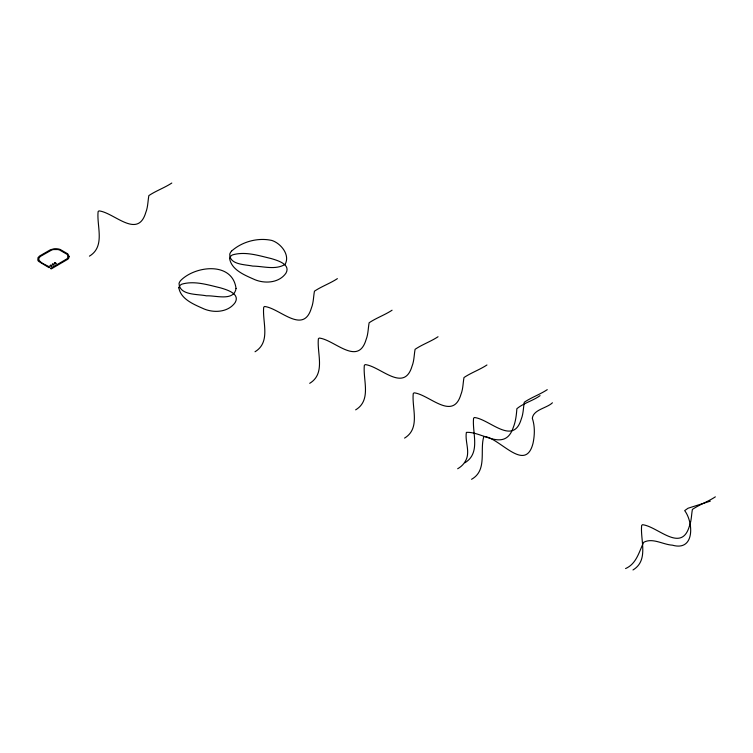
<?xml version="1.0" encoding="UTF-8"?>
<svg xmlns="http://www.w3.org/2000/svg" width="753" height="753" viewBox="0 0 753 753"><rect width="100%" height="100%" fill="white"/><g stroke="black" fill="none" stroke-linecap="round" stroke-linejoin="round"><path stroke-width="1.13" d="M231.491 251.144C242.052 241.609 257.959 237.336 271.861 240.452C280.86 243.304 290.46 255.069 285.067 264.388C275.532 270.271 263.258 266.195 252.716 266.091C245.158 264.416 229.42 264.905 229.769 254.109A13.29 7.088 -20.6 0 1 231.482 251.144M89.428 256.152C105.542 246.419 96.553 226.276 98.116 211.602L98.963 210.887C114.07 212.487 137.743 239.586 145.771 212.534C147.964 207.131 147.833 201.173 148.849 195.601C156.022 190.763 164.521 187.845 171.797 183.035M255.022 351.755C271.136 342.022 262.148 321.879 263.71 307.205L264.557 306.49C279.655 308.09 303.337 335.189 311.365 308.137C313.559 302.734 313.417 296.776 314.443 291.204C321.616 286.366 330.115 283.448 337.391 278.638M309.699 383.324C325.814 373.592 316.825 353.449 318.387 338.775L319.234 338.059C334.341 339.659 358.014 366.758 366.052 339.707C368.236 334.304 368.104 328.346 369.121 322.773C376.293 317.935 384.792 315.018 392.078 310.208M355.661 409.858C371.784 400.125 362.786 379.983 364.348 365.309L365.196 364.603C380.303 366.203 403.985 393.292 412.013 366.25C414.197 360.847 414.065 354.879 415.082 349.317C422.254 344.469 430.763 341.561 438.039 336.742M404.568 438.095C420.682 428.363 411.693 408.22 413.256 393.546L414.103 392.831C429.21 394.44 452.882 421.529 460.921 394.478C463.104 389.085 462.973 383.117 463.989 377.545C471.162 372.707 479.661 369.789 486.946 364.979M464.893 462.775C481.007 453.042 472.018 432.9 473.581 418.226L474.428 417.51C489.525 419.11 513.207 446.2 521.236 419.157C523.42 413.755 523.288 407.797 524.304 402.224C531.486 397.386 539.986 394.468 547.262 389.659M632.981 569.965C649.095 560.232 640.106 540.089 641.66 525.415L642.507 524.709C657.614 526.309 681.296 553.399 689.324 526.347C691.508 520.954 691.376 514.986 692.393 509.414C699.565 504.576 708.074 501.658 715.35 496.848M471.557 479.294C487.577 470.361 479.51 450.153 483.859 436.476C499.295 437.041 525.387 474.079 533.068 443.103C534.734 434.952 535.006 426.264 532.324 418.291C533.378 409.519 546.838 408.239 552.429 402.789M625.583 568.562C636.539 563.771 639.015 551.864 643.664 542.329C652.578 537.454 663.045 544.654 672.429 545.181C694.963 551.62 693.532 522.347 684.684 510.619L688.035 508.247L710.314 501.15M540.07 395.645C532.917 400.831 523.495 403.1 516.869 408.719C516.417 415.082 515.673 421.548 513.254 427.525C504.726 452.798 482.061 431.13 466.38 432.401C464.723 441.936 471.02 452.713 464.968 461.843A31.466 21.978 13.6 0 1 457.673 468.752M236.047 288.427C234.098 301.652 215.527 295.27 206.426 295.835C197.71 293.915 179.487 295.609 179.035 283.401A13.29 7.088 -20.6 0 1 180.748 280.436C195.582 265.498 232.451 261.507 236.047 288.427M178.856 287.787C180.786 299.478 194.575 304.673 204.195 309.012C214.464 313.192 228.375 312.213 235.181 302.508C240.348 293.491 226.484 289.651 220.281 287.806C207.903 284.898 194.481 280.483 181.859 284.163A10.843 6.288 11.1 0 0 179.506 286.112L178.856 287.787M229.599 258.495C231.519 270.186 245.309 275.382 254.938 279.711C265.207 283.9 279.109 282.921 285.924 273.217C291.082 264.199 277.226 260.359 271.014 258.514C258.637 255.606 245.214 251.182 232.602 254.872A10.843 6.288 11.1 0 0 230.249 256.82L229.599 258.495M69.144 256.519L68.805 257.968A8.123 4.687 0 0 1 67.808 259.239L51.242 268.925L50.451 268.473L66.857 258.9A7.219 4.17 0 0 0 67.742 257.79L67.742 255.295A6.852 3.953 0 0 0 66.848 254.203L59.656 250.052A6.815 3.934 0 0 0 57.774 249.544L53.501 249.544A6.73 3.887 0 0 0 51.618 250.052L40.897 256.133C33.386 260.971 48.107 265.602 49.839 267.211L49.058 267.663L38.638 261.376A7.897 4.565 0 0 1 37.819 260.067L37.998 257.686L39.542 256.048L50.357 249.798L53.962 248.81A8.923 5.158 0 0 1 56.484 248.744L58.094 248.923A7.869 4.546 0 0 1 60.268 249.516L67.77 253.846L69.144 256.519M50.705 265.207L49.914 265.668L51.223 266.421L52.004 265.96L50.705 265.207M52.87 263.964L52.089 264.416L53.388 265.169L54.169 264.708L52.87 263.964M55.035 262.712L54.254 263.164L55.553 263.917L56.343 263.465L55.035 262.712"/></g></svg>
